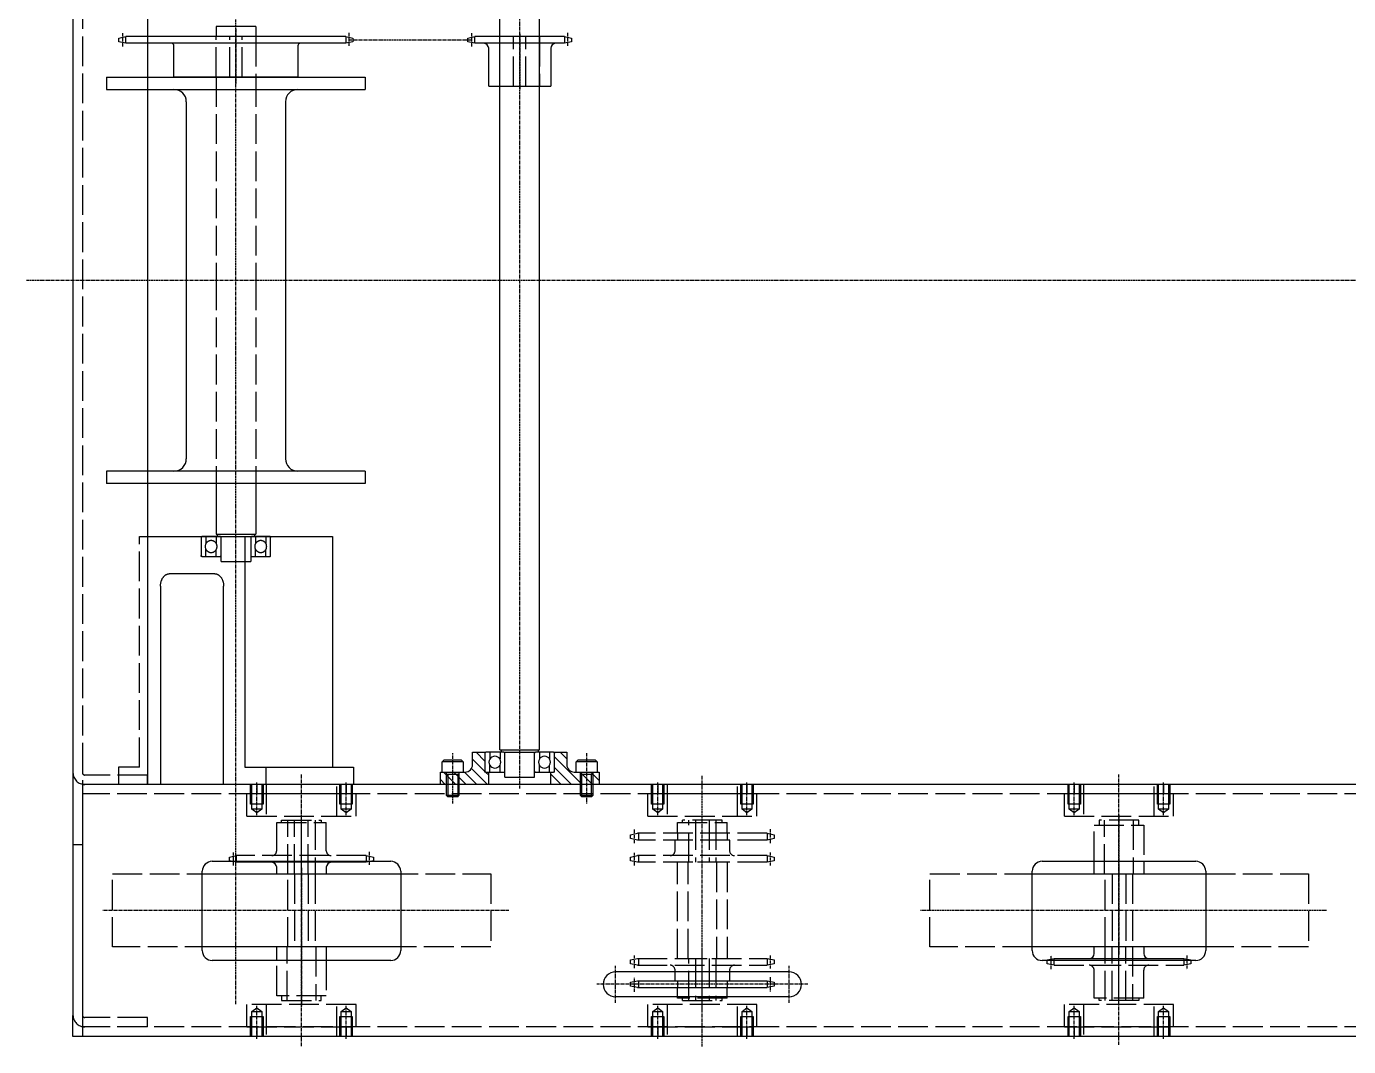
# Model space of a CAD drawing. Extents: x -2365 to 476, y -281 to 1709.
# Drawn here: x -2365 to -1832, y -281 to 130 of the extents above; entities that cross this region are included whole.
import ezdxf

# ---------------------------------------------------------------- set-up
doc = ezdxf.new("R2010")
doc.units = 0
doc.linetypes.add('DASHED', pattern=[15, 12, -3])
doc.linetypes.add('DOT_CENTER', pattern=[2, 1.25, -0.25, 0.25, -0.25])
doc.layers.get('0').update_dxf_attribs({"linetype": 'CONTINUOUS'})
doc.layers.add('1', color=7, linetype='CONTINUOUS')
pattern_1 = [(135, (0, 0), (-2.1213203, -2.1213203), [])]

# ---------------------------------------------------------------- blocks, each defined once
blk = doc.blocks.new('J__2', base_point=(-2379.39, 67.65))
at = {"layer": '1', "color": 4, "linetype": 'DOT_CENTER'}
for p, q in [((-2280.72, 129.47), (-2280.72, 107.25)), ((-2326.26, 122.43), (-2326.26, 127.93)), ((-2235.18, 127.93), (-2235.18, 122.43))]:
    blk.add_line(p, q, dxfattribs=at)
at = {"layer": '1', "color": 7, "linetype": 'Continuous'}
for p, q in [((-2327.91, 125.78), (-2325.05, 126.35)), ((-2327.91, 124.23), (-2327.91, 125.78)), ((-2325.05, 123.65), (-2327.91, 124.23)), ((-2236.4, 126.35), (-2325.05, 126.35)), ((-2236.4, 123.65), (-2325.05, 123.65)), ((-2305.72, 110.05), (-2305.72, 122.65)), ((-2255.72, 122.65), (-2255.72, 110.05)), ((-2236.4, 126.35), (-2233.53, 125.78)), ((-2233.53, 124.23), (-2236.4, 123.65)), ((-2233.53, 125.78), (-2233.53, 124.23)), ((-2255.72, 110.05), (-2305.72, 110.05))]:
    blk.add_line(p, q, dxfattribs=at)
at = {"layer": '1', "color": 4, "linetype": 'DASHED'}
for p, q in [((-2325.05, 123.65), (-2325.05, 126.35)), ((-2288.72, 110.05), (-2288.72, 126.35)), ((-2283.22, 110.05), (-2283.22, 126.35)), ((-2278.22, 110.05), (-2278.22, 126.35)), ((-2272.72, 126.35), (-2272.72, 110.05)), ((-2236.4, 126.35), (-2236.4, 123.65))]:
    blk.add_line(p, q, dxfattribs=at)
at = {"layer": '1', "color": 7, "linetype": 'Continuous'}
for centre, start, end in [((-2306.72, 122.65), 0, 90), ((-2254.72, 122.65), 90, 180)]:
    blk.add_arc(centre, 1, start, end, dxfattribs=at)
blk = doc.blocks.new('TOP__3', base_point=(-3103.27, -463.8))
at = {"layer": '1'}
blk.add_blockref('J__2', (-2379.39, 67.65), dxfattribs=at)
blk = doc.blocks.new('TOP__4', base_point=(-2416.22, 144.97))
blk.add_blockref('TOP__3', (-3103.27, -463.8))
blk = doc.blocks.new('TOP__5', base_point=(-2382.27, 135.21))
blk.add_blockref('TOP__4', (-2416.22, 144.97))
blk = doc.blocks.new('TOP__6', base_point=(-2077.65, 98.88))
at = {"layer": '1', "color": 7, "linetype": 'Continuous'}
for p, q in [((-2187.22, 125.78), (-2184.36, 126.35)), ((-2187.22, 124.23), (-2187.22, 125.78)), ((-2184.36, 123.65), (-2187.22, 124.23)), ((-2148.2, 126.35), (-2184.36, 126.35)), ((-2148.2, 123.65), (-2184.36, 123.65)), ((-2148.2, 126.35), (-2145.34, 125.78)), ((-2145.34, 124.23), (-2148.2, 123.65)), ((-2145.34, 125.78), (-2145.34, 124.23)), ((-2178.78, 106.35), (-2178.78, 121.65)), ((-2153.78, 121.65), (-2153.78, 106.35)), ((-2178.78, 106.35), (-2153.78, 106.35))]:
    blk.add_line(p, q, dxfattribs=at)
at = {"layer": '1', "color": 4, "linetype": 'DOT_CENTER'}
for p, q in [((-2185.57, 122.43), (-2185.57, 127.93)), ((-2166.28, 127.5), (-2166.28, 105.02)), ((-2146.99, 127.93), (-2146.99, 122.43))]:
    blk.add_line(p, q, dxfattribs=at)
at = {"layer": '1', "color": 4, "linetype": 'DASHED'}
for p, q in [((-2184.36, 123.65), (-2184.36, 126.35)), ((-2174.28, 106.35), (-2174.28, 126.35)), ((-2168.78, 106.35), (-2168.78, 126.35)), ((-2163.78, 106.35), (-2163.78, 126.35)), ((-2158.28, 126.35), (-2158.28, 106.35)), ((-2148.2, 126.35), (-2148.2, 123.65))]:
    blk.add_line(p, q, dxfattribs=at)
at = {"layer": '1', "color": 7, "linetype": 'Continuous'}
for centre, start, end in [((-2180.78, 121.65), 0, 90), ((-2151.78, 121.65), 90, 180)]:
    blk.add_arc(centre, 2, start, end, dxfattribs=at)
blk = doc.blocks.new('T__7', base_point=(-2136.08, -222.54))
at = {"layer": '1', "color": 4, "linetype": 'DOT_CENTER'}
blk.add_line((-2193.28, -183), (-2193.28, -162.76), dxfattribs=at)
at = {"layer": '1', "color": 7, "linetype": 'Continuous'}
for p, q in [((-2197.53, -166.14), (-2196.73, -165.34)), ((-2197.53, -170.34), (-2197.53, -166.14)), ((-2197.53, -170.34), (-2189.03, -170.34)), ((-2196.73, -165.34), (-2189.83, -165.34)), ((-2189.03, -166.14), (-2189.83, -165.34)), ((-2189.03, -166.14), (-2189.03, -170.34))]:
    blk.add_line(p, q, dxfattribs=at)
at = {"layer": '1', "color": 4, "linetype": 'Continuous'}
blk.add_line((-2189.03, -166.14), (-2197.53, -166.14), dxfattribs=at)
at = {"layer": '1', "color": 4, "linetype": 'DASHED'}
for p, q in [((-2195.78, -179.84), (-2195.78, -170.34)), ((-2190.78, -170.34), (-2190.78, -179.84)), ((-2190.78, -171.34), (-2195.78, -171.34)), ((-2195.28, -171.34), (-2195.28, -180.34)), ((-2191.28, -171.34), (-2191.28, -180.34)), ((-2195.78, -179.84), (-2195.28, -180.34)), ((-2190.78, -179.84), (-2195.78, -179.84)), ((-2191.28, -180.34), (-2195.28, -180.34)), ((-2191.28, -180.34), (-2190.78, -179.84))]:
    blk.add_line(p, q, dxfattribs=at)
blk = doc.blocks.new('T__8', base_point=(-2196.48, -222.54))
at = {"layer": '1', "color": 4, "linetype": 'DOT_CENTER'}
blk.add_line((-2139.28, -162.76), (-2139.28, -183), dxfattribs=at)
at = {"layer": '1', "color": 7, "linetype": 'Continuous'}
for p, q in [((-2142.73, -165.34), (-2143.53, -166.14)), ((-2143.53, -170.34), (-2143.53, -166.14)), ((-2143.53, -170.34), (-2135.03, -170.34)), ((-2142.73, -165.34), (-2135.83, -165.34)), ((-2135.83, -165.34), (-2135.03, -166.14)), ((-2135.03, -166.14), (-2135.03, -170.34))]:
    blk.add_line(p, q, dxfattribs=at)
at = {"layer": '1', "color": 4, "linetype": 'Continuous'}
blk.add_line((-2135.03, -166.14), (-2143.53, -166.14), dxfattribs=at)
at = {"layer": '1', "color": 4, "linetype": 'DASHED'}
for p, q in [((-2141.78, -179.84), (-2141.78, -170.34)), ((-2136.78, -170.34), (-2136.78, -179.84)), ((-2136.78, -171.34), (-2141.78, -171.34)), ((-2141.28, -180.34), (-2141.28, -171.34)), ((-2137.28, -180.34), (-2137.28, -171.34)), ((-2136.78, -179.84), (-2141.78, -179.84)), ((-2141.78, -179.84), (-2141.28, -180.34)), ((-2137.28, -180.34), (-2141.28, -180.34)), ((-2137.28, -180.34), (-2136.78, -179.84))]:
    blk.add_line(p, q, dxfattribs=at)
blk = doc.blocks.new('TOP__43', base_point=(-1851.53, -215.57))
at = {"layer": '1', "color": 4, "linetype": 'DASHED'}
for p, q in [((-1942.63, -175.34), (-1942.63, -179.14)), ((-1938.85, -175.34), (-1938.85, -188.14)), ((-1910.41, -188.14), (-1910.41, -175.34)), ((-1906.63, -179.14), (-1906.63, -175.34)), ((-1902.63, -179.14), (-1946.63, -179.14)), ((-1946.63, -188.14), (-1946.63, -179.14)), ((-1902.63, -188.14), (-1902.63, -179.14)), ((-1946.63, -188.14), (-1902.63, -188.14))]:
    blk.add_line(p, q, dxfattribs=at)
blk = doc.blocks.new('TOP__44', base_point=(-1851.53, -236.71))
at = {"layer": '1', "color": 4, "linetype": 'DASHED'}
for p, q in [((-1946.63, -273.14), (-1946.63, -264.14)), ((-1902.63, -264.14), (-1946.63, -264.14)), ((-1938.85, -264.14), (-1938.85, -276.94)), ((-1910.41, -276.94), (-1910.41, -264.14)), ((-1902.63, -273.14), (-1902.63, -264.14)), ((-1946.63, -273.14), (-1902.63, -273.14)), ((-1942.63, -273.14), (-1942.63, -276.94)), ((-1906.63, -276.94), (-1906.63, -273.14))]:
    blk.add_line(p, q, dxfattribs=at)
blk = doc.blocks.new('J__45', base_point=(-1833.13, -162.22))
at = {"layer": '1', "color": 4, "linetype": 'DASHED'}
for p, q in [((-2000.83, -240.84), (-2000.83, -211.44)), ((-2000.83, -211.44), (-1959.63, -211.44)), ((-1930.13, -240.84), (-1930.13, -211.44)), ((-1927.38, -211.44), (-1927.38, -240.84)), ((-1921.88, -211.44), (-1921.88, -240.84)), ((-1919.13, -211.44), (-1919.13, -240.84)), ((-1889.63, -211.44), (-1848.23, -211.44)), ((-1848.23, -211.44), (-1848.23, -240.84)), ((-1959.63, -240.84), (-2000.83, -240.84)), ((-1848.23, -240.84), (-1889.63, -240.84))]:
    blk.add_line(p, q, dxfattribs=at)
at = {"layer": '1', "color": 7, "linetype": 'Continuous'}
for p, q in [((-1959.63, -211.44), (-1889.63, -211.44)), ((-1889.63, -240.84), (-1959.63, -240.84))]:
    blk.add_line(p, q, dxfattribs=at)
at = {"layer": '1', "color": 4, "linetype": 'DOT_CENTER'}
for p, q in [((-1924.63, -208.91), (-1924.63, -243.9)), ((-1840.95, -226.14), (-2004.77, -226.14))]:
    blk.add_line(p, q, dxfattribs=at)
blk = doc.blocks.new('TOP__46', base_point=(-2557, 369.23))
at = {"layer": '1'}
blk.add_blockref('J__45', (-1833.13, -162.22), dxfattribs=at)
blk = doc.blocks.new('TOP__47', base_point=(-1869.95, -239.54))
blk.add_blockref('TOP__46', (-2557, 369.23))
blk = doc.blocks.new('TOP__48', base_point=(-1869.95, -212.74))
at = {"layer": '1', "color": 4, "linetype": 'DASHED'}
for p, q in [((-1934.63, -206.34), (-1934.63, -191.74)), ((-1934.63, -191.74), (-1914.63, -191.74)), ((-1916.63, -189.74), (-1932.63, -189.74)), ((-1932.63, -189.74), (-1932.63, -191.74)), ((-1930.38, -211.44), (-1930.38, -189.74)), ((-1918.88, -189.74), (-1918.88, -211.44)), ((-1916.63, -191.74), (-1916.63, -189.74)), ((-1914.63, -191.74), (-1914.63, -206.34))]:
    blk.add_line(p, q, dxfattribs=at)
at = {"layer": '1', "color": 4, "linetype": 'DOT_CENTER'}
blk.add_line((-1924.63, -187.53), (-1924.63, -213.8), dxfattribs=at)
at = {"layer": '1', "color": 7, "linetype": 'Continuous'}
for p, q in [((-1934.63, -211.44), (-1934.63, -206.34)), ((-1914.63, -206.34), (-1914.63, -211.44)), ((-1934.63, -211.44), (-1914.63, -211.44))]:
    blk.add_line(p, q, dxfattribs=at)
blk = doc.blocks.new('TOP__49', base_point=(-1857, -217.79))
at = {"layer": '1', "color": 4, "linetype": 'DOT_CENTER'}
for p, q in [((-1924.63, -264.19), (-1924.63, -239.12)), ((-1951.98, -249.82), (-1951.98, -244.31)), ((-1897.28, -244.31), (-1897.28, -249.82))]:
    blk.add_line(p, q, dxfattribs=at)
at = {"layer": '1', "color": 7, "linetype": 'Continuous'}
for p, q in [((-1914.63, -240.84), (-1934.63, -240.84)), ((-1934.63, -243.54), (-1934.63, -240.84)), ((-1914.63, -240.84), (-1914.63, -243.54)), ((-1953.63, -246.11), (-1950.77, -245.54)), ((-1950.77, -245.54), (-1898.49, -245.54)), ((-1898.49, -245.54), (-1895.63, -246.11))]:
    blk.add_line(p, q, dxfattribs=at)
at = {"layer": '1', "color": 4, "linetype": 'DASHED'}
for p, q in [((-1930.13, -262.54), (-1930.13, -240.84)), ((-1927.38, -262.54), (-1927.38, -240.84)), ((-1921.88, -262.54), (-1921.88, -240.84)), ((-1919.13, -240.84), (-1919.13, -262.54)), ((-1953.63, -247.66), (-1953.63, -246.11)), ((-1950.77, -248.24), (-1953.63, -247.66)), ((-1950.77, -248.24), (-1950.77, -245.54)), ((-1950.77, -248.24), (-1898.49, -248.24)), ((-1934.63, -261.54), (-1934.63, -250.24)), ((-1914.63, -261.54), (-1914.63, -250.24)), ((-1898.49, -245.54), (-1898.49, -248.24)), ((-1895.63, -247.66), (-1898.49, -248.24)), ((-1895.63, -246.11), (-1895.63, -247.66)), ((-1914.63, -261.54), (-1934.63, -261.54)), ((-1932.63, -262.54), (-1932.63, -261.54)), ((-1916.63, -262.54), (-1932.63, -262.54)), ((-1916.63, -261.54), (-1916.63, -262.54))]:
    blk.add_line(p, q, dxfattribs=at)
at = {"layer": '1', "color": 7, "linetype": 'Continuous'}
for centre, start, end in [((-1936.63, -243.54), -90, 0), ((-1912.63, -243.54), 180, -90)]:
    blk.add_arc(centre, 2, start, end, dxfattribs=at)
at = {"layer": '1', "color": 4, "linetype": 'DASHED'}
for centre, start, end in [((-1936.63, -250.24), 0, 90), ((-1912.63, -250.24), 90, 180)]:
    blk.add_arc(centre, 2, start, end, dxfattribs=at)
for name, p in [('TOP__43', (-1851.53, -215.57)), ('TOP__48', (-1869.95, -212.74)), ('TOP__47', (-1869.95, -239.54)), ('TOP__44', (-1851.53, -236.71))]:
    blk.add_blockref(name, p)
blk = doc.blocks.new('TOP__50', base_point=(-2019.53, -215.57))
at = {"layer": '1', "color": 4, "linetype": 'DASHED'}
for p, q in [((-2110.63, -175.34), (-2110.63, -179.14)), ((-2106.85, -175.34), (-2106.85, -188.14)), ((-2078.41, -188.14), (-2078.41, -175.34)), ((-2074.63, -179.14), (-2074.63, -175.34)), ((-2070.63, -179.14), (-2114.63, -179.14)), ((-2114.63, -188.14), (-2114.63, -179.14)), ((-2070.63, -188.14), (-2070.63, -179.14)), ((-2114.63, -188.14), (-2070.63, -188.14))]:
    blk.add_line(p, q, dxfattribs=at)
blk = doc.blocks.new('TOP__51', base_point=(-2019.53, -236.71))
at = {"layer": '1', "color": 4, "linetype": 'DASHED'}
for p, q in [((-2114.63, -273.14), (-2114.63, -264.14)), ((-2070.63, -264.14), (-2114.63, -264.14)), ((-2106.85, -264.14), (-2106.85, -276.94)), ((-2078.41, -276.94), (-2078.41, -264.14)), ((-2070.63, -273.14), (-2070.63, -264.14)), ((-2114.63, -273.14), (-2070.63, -273.14)), ((-2110.63, -273.14), (-2110.63, -276.94)), ((-2074.63, -276.94), (-2074.63, -273.14))]:
    blk.add_line(p, q, dxfattribs=at)
blk = doc.blocks.new('TOP__52', base_point=(-2025.31, -222.18))
at = {"layer": '1', "color": 4, "linetype": 'DOT_CENTER'}
for p, q in [((-2119.98, -249.42), (-2119.98, -244.31)), ((-2092.63, -265.88), (-2092.63, -241.69)), ((-2065.28, -244.31), (-2065.28, -249.51)), ((-2119.98, -258.98), (-2119.98, -253.29)), ((-2065.28, -253.11), (-2065.28, -258.98))]:
    blk.add_line(p, q, dxfattribs=at)
at = {"layer": '1', "color": 4, "linetype": 'DASHED'}
for p, q in [((-2121.63, -246.11), (-2118.77, -245.54)), ((-2121.63, -247.66), (-2121.63, -246.11)), ((-2118.77, -248.24), (-2121.63, -247.66)), ((-2118.77, -245.54), (-2066.49, -245.54)), ((-2118.77, -248.24), (-2066.49, -248.24)), ((-2118.18, -248.24), (-2118.18, -245.54)), ((-2103.63, -250.94), (-2103.63, -250.24)), ((-2098.13, -262.54), (-2098.13, -245.54)), ((-2095.38, -245.54), (-2095.38, -262.54)), ((-2089.88, -245.54), (-2089.88, -262.54)), ((-2087.13, -245.54), (-2087.13, -262.54)), ((-2081.63, -250.24), (-2081.63, -250.94)), ((-2066.49, -245.54), (-2063.63, -246.11)), ((-2066.49, -245.54), (-2066.49, -248.24)), ((-2063.63, -247.66), (-2066.49, -248.24)), ((-2063.63, -246.11), (-2063.63, -247.66)), ((-2118.18, -257.24), (-2118.18, -254.54)), ((-2102.63, -254.54), (-2102.63, -257.24)), ((-2082.63, -254.54), (-2082.63, -257.24)), ((-2066.49, -254.54), (-2066.49, -257.24)), ((-2102.63, -261.54), (-2102.63, -260.94)), ((-2082.63, -261.54), (-2082.63, -260.94)), ((-2082.63, -261.54), (-2102.63, -261.54)), ((-2100.63, -262.54), (-2100.63, -261.54)), ((-2100.63, -262.54), (-2084.63, -262.54)), ((-2084.63, -262.54), (-2084.63, -261.54))]:
    blk.add_line(p, q, dxfattribs=at)
at = {"layer": '1', "color": 7, "linetype": 'Continuous'}
for p, q in [((-2121.63, -255.11), (-2118.77, -254.54)), ((-2121.63, -256.66), (-2121.63, -255.11)), ((-2118.77, -254.54), (-2066.49, -254.54)), ((-2103.63, -254.54), (-2103.63, -250.94)), ((-2081.63, -250.94), (-2081.63, -254.54)), ((-2066.49, -254.54), (-2063.63, -255.11)), ((-2063.63, -255.11), (-2063.63, -256.66)), ((-2118.77, -257.24), (-2121.63, -256.66)), ((-2118.77, -257.24), (-2066.49, -257.24)), ((-2102.63, -260.94), (-2102.63, -257.24)), ((-2082.63, -260.94), (-2082.63, -257.24)), ((-2063.63, -256.66), (-2066.49, -257.24))]:
    blk.add_line(p, q, dxfattribs=at)
at = {"layer": '1', "color": 4, "linetype": 'DASHED'}
for centre, start, end in [((-2105.63, -250.24), 0, 90), ((-2079.63, -250.24), 90, 180)]:
    blk.add_arc(centre, 2, start, end, dxfattribs=at)
blk = doc.blocks.new('TOP__53', base_point=(-2025.31, -230.09))
at = {"layer": '1', "color": 4, "linetype": 'DASHED'}
for p, q in [((-2102.63, -190.74), (-2082.63, -190.74)), ((-2102.63, -195.04), (-2102.63, -190.74)), ((-2084.63, -189.74), (-2100.63, -189.74)), ((-2100.63, -190.74), (-2100.63, -189.74)), ((-2098.13, -206.74), (-2098.13, -189.74)), ((-2095.38, -189.74), (-2095.38, -206.74)), ((-2089.88, -189.74), (-2089.88, -206.74)), ((-2087.13, -189.74), (-2087.13, -206.74)), ((-2084.63, -190.74), (-2084.63, -189.74)), ((-2082.63, -195.04), (-2082.63, -190.74)), ((-2121.63, -195.61), (-2118.77, -195.04)), ((-2121.63, -197.16), (-2121.63, -195.61)), ((-2118.77, -197.74), (-2121.63, -197.16)), ((-2066.49, -195.04), (-2118.77, -195.04)), ((-2118.18, -197.74), (-2118.18, -195.04)), ((-2102.63, -195.04), (-2102.63, -197.74)), ((-2082.63, -195.04), (-2082.63, -197.74)), ((-2066.49, -195.04), (-2063.63, -195.61)), ((-2066.49, -195.04), (-2066.49, -197.74)), ((-2063.63, -197.16), (-2066.49, -197.74)), ((-2063.63, -195.61), (-2063.63, -197.16)), ((-2066.49, -197.74), (-2118.77, -197.74)), ((-2103.63, -202.04), (-2103.63, -197.74)), ((-2081.63, -197.74), (-2081.63, -202.04)), ((-2121.63, -204.61), (-2118.77, -204.04)), ((-2121.63, -206.16), (-2121.63, -204.61)), ((-2118.77, -206.74), (-2121.63, -206.16)), ((-2066.49, -204.04), (-2118.77, -204.04)), ((-2066.49, -206.74), (-2118.77, -206.74)), ((-2118.18, -206.74), (-2118.18, -204.04)), ((-2066.49, -204.04), (-2066.49, -206.74)), ((-2066.49, -204.04), (-2063.63, -204.61)), ((-2063.63, -206.16), (-2066.49, -206.74)), ((-2063.63, -204.61), (-2063.63, -206.16))]:
    blk.add_line(p, q, dxfattribs=at)
at = {"layer": '1', "color": 4, "linetype": 'DOT_CENTER'}
for p, q in [((-2119.98, -198.99), (-2119.98, -193.3)), ((-2065.28, -193.3), (-2065.28, -199.17)), ((-2119.98, -207.96), (-2119.98, -202.86)), ((-2065.28, -202.77), (-2065.28, -207.96))]:
    blk.add_line(p, q, dxfattribs=at)
at = {"layer": '1', "color": 4, "linetype": 'DASHED'}
for centre, start, end in [((-2105.63, -202.04), -90, 0), ((-2079.63, -202.04), 180, -90)]:
    blk.add_arc(centre, 2, start, end, dxfattribs=at)
blk = doc.blocks.new('TOP__54', base_point=(-2037.95, -205.44))
at = {"layer": '1', "color": 4, "linetype": 'DASHED'}
for p, q in [((-2102.63, -245.54), (-2102.63, -206.74)), ((-2082.63, -206.74), (-2102.63, -206.74)), ((-2098.38, -245.54), (-2098.38, -206.74)), ((-2086.88, -206.74), (-2086.88, -245.54)), ((-2082.63, -206.74), (-2082.63, -245.54)), ((-2102.63, -245.54), (-2082.63, -245.54))]:
    blk.add_line(p, q, dxfattribs=at)
for name, p in [('TOP__50', (-2019.53, -215.57)), ('TOP__53', (-2025.31, -230.09)), ('TOP__52', (-2025.31, -222.18)), ('TOP__51', (-2019.53, -236.71))]:
    blk.add_blockref(name, p)
blk = doc.blocks.new('TOP__55', base_point=(-2181.18, -215.57))
at = {"layer": '1', "color": 4, "linetype": 'DASHED'}
for p, q in [((-2272.28, -175.34), (-2272.28, -179.14)), ((-2268.5, -175.34), (-2268.5, -188.14)), ((-2240.06, -188.14), (-2240.06, -175.34)), ((-2236.28, -179.14), (-2236.28, -175.34)), ((-2232.28, -179.14), (-2276.28, -179.14)), ((-2276.28, -188.14), (-2276.28, -179.14)), ((-2232.28, -188.14), (-2232.28, -179.14)), ((-2276.28, -188.14), (-2232.28, -188.14))]:
    blk.add_line(p, q, dxfattribs=at)
blk = doc.blocks.new('TOP__56', base_point=(-2181.18, -236.71))
at = {"layer": '1', "color": 4, "linetype": 'DASHED'}
for p, q in [((-2276.28, -273.14), (-2276.28, -264.14)), ((-2232.28, -264.14), (-2276.28, -264.14)), ((-2268.5, -264.14), (-2268.5, -276.94)), ((-2240.06, -276.94), (-2240.06, -264.14)), ((-2232.28, -273.14), (-2232.28, -264.14)), ((-2276.28, -273.14), (-2232.28, -273.14)), ((-2272.28, -273.14), (-2272.28, -276.94)), ((-2236.28, -276.94), (-2236.28, -273.14))]:
    blk.add_line(p, q, dxfattribs=at)
blk = doc.blocks.new('TOP__57', base_point=(-2186.65, -234.48))
at = {"layer": '1', "color": 4, "linetype": 'DASHED'}
for p, q in [((-2264.28, -190.74), (-2244.28, -190.74)), ((-2264.28, -202.04), (-2264.28, -190.74)), ((-2262.28, -190.74), (-2262.28, -189.74)), ((-2262.28, -189.74), (-2246.28, -189.74)), ((-2259.78, -211.44), (-2259.78, -189.74)), ((-2257.03, -211.44), (-2257.03, -189.74)), ((-2251.53, -211.44), (-2251.53, -189.74)), ((-2248.78, -189.74), (-2248.78, -211.44)), ((-2246.28, -189.74), (-2246.28, -190.74)), ((-2244.28, -202.04), (-2244.28, -190.74)), ((-2283.28, -204.61), (-2280.42, -204.04)), ((-2283.28, -206.16), (-2283.28, -204.61)), ((-2228.14, -204.04), (-2280.42, -204.04)), ((-2280.42, -206.74), (-2280.42, -204.04)), ((-2228.14, -204.04), (-2228.14, -206.74)), ((-2228.14, -204.04), (-2225.28, -204.61)), ((-2225.28, -204.61), (-2225.28, -206.16))]:
    blk.add_line(p, q, dxfattribs=at)
at = {"layer": '1', "color": 4, "linetype": 'DOT_CENTER'}
for p, q in [((-2254.28, -213.16), (-2254.28, -188.08)), ((-2281.63, -207.96), (-2281.63, -202.46)), ((-2226.93, -202.46), (-2226.93, -207.96))]:
    blk.add_line(p, q, dxfattribs=at)
at = {"layer": '1', "color": 7, "linetype": 'Continuous'}
for p, q in [((-2280.42, -206.74), (-2283.28, -206.16)), ((-2228.14, -206.74), (-2280.42, -206.74)), ((-2225.28, -206.16), (-2228.14, -206.74)), ((-2264.28, -211.44), (-2264.28, -208.74)), ((-2264.28, -211.44), (-2244.28, -211.44)), ((-2244.28, -208.74), (-2244.28, -211.44))]:
    blk.add_line(p, q, dxfattribs=at)
at = {"layer": '1', "color": 4, "linetype": 'DASHED'}
for centre, start, end in [((-2266.28, -202.04), -90, 0), ((-2242.28, -202.04), 180, -90)]:
    blk.add_arc(centre, 2, start, end, dxfattribs=at)
at = {"layer": '1', "color": 7, "linetype": 'Continuous'}
for centre, start, end in [((-2266.28, -208.74), 0, 90), ((-2242.28, -208.74), 90, 180)]:
    blk.add_arc(centre, 2, start, end, dxfattribs=at)
blk = doc.blocks.new('J__58', base_point=(-2162.78, -162.22))
at = {"layer": '1', "color": 4, "linetype": 'DASHED'}
for p, q in [((-2330.48, -240.84), (-2330.48, -211.44)), ((-2330.48, -211.44), (-2289.28, -211.44)), ((-2259.78, -240.84), (-2259.78, -211.44)), ((-2257.03, -211.44), (-2257.03, -240.84)), ((-2251.53, -211.44), (-2251.53, -240.84)), ((-2248.78, -211.44), (-2248.78, -240.84)), ((-2219.28, -211.44), (-2177.88, -211.44)), ((-2177.88, -211.44), (-2177.88, -240.84)), ((-2289.28, -240.84), (-2330.48, -240.84)), ((-2177.88, -240.84), (-2219.28, -240.84))]:
    blk.add_line(p, q, dxfattribs=at)
at = {"layer": '1', "color": 7, "linetype": 'Continuous'}
for p, q in [((-2289.28, -211.44), (-2219.28, -211.44)), ((-2219.28, -240.84), (-2289.28, -240.84))]:
    blk.add_line(p, q, dxfattribs=at)
at = {"layer": '1', "color": 4, "linetype": 'DOT_CENTER'}
for p, q in [((-2254.28, -208.91), (-2254.28, -243.9)), ((-2170.6, -226.14), (-2334.42, -226.14))]:
    blk.add_line(p, q, dxfattribs=at)
blk = doc.blocks.new('TOP__59', base_point=(-2886.65, 369.23))
at = {"layer": '1'}
blk.add_blockref('J__58', (-2162.78, -162.22), dxfattribs=at)
blk = doc.blocks.new('TOP__60', base_point=(-2199.6, -239.54))
at = {"layer": '1', "color": 4, "linetype": 'DOT_CENTER'}
blk.add_line((-2254.28, -238.48), (-2254.28, -264.75), dxfattribs=at)
at = {"layer": '1', "color": 7, "linetype": 'Continuous'}
for p, q in [((-2264.28, -246.34), (-2264.28, -240.84)), ((-2244.28, -240.84), (-2264.28, -240.84)), ((-2244.28, -240.84), (-2244.28, -246.34))]:
    blk.add_line(p, q, dxfattribs=at)
at = {"layer": '1', "color": 4, "linetype": 'DASHED'}
for p, q in [((-2260.03, -262.54), (-2260.03, -240.84)), ((-2248.53, -240.84), (-2248.53, -262.54)), ((-2264.28, -260.54), (-2264.28, -246.34)), ((-2244.28, -246.34), (-2244.28, -260.54)), ((-2244.28, -260.54), (-2264.28, -260.54)), ((-2262.28, -260.54), (-2262.28, -262.54)), ((-2246.28, -262.54), (-2246.28, -260.54)), ((-2262.28, -262.54), (-2246.28, -262.54))]:
    blk.add_line(p, q, dxfattribs=at)
for name, p in [('TOP__55', (-2181.18, -215.57)), ('TOP__57', (-2186.65, -234.48)), ('TOP__59', (-2886.65, 369.23)), ('TOP__56', (-2181.18, -236.71))]:
    blk.add_blockref(name, p)
blk = doc.blocks.new('M__61', base_point=(-2346.43, -273.14))
at = {"layer": '1', "color": 7, "linetype": 'Continuous'}
for p, q in [((-2346.42, 324.75), (-2346.42, 333.06)), ((-2346.42, 333.06), (-2342.63, 333.06)), ((-2346.43, 324.46), (-2346.43, -268.34)), ((-2316.43, 231.46), (-2316.43, -175.34)), ((-2346.43, -276.94), (-2346.43, -268.53)), ((-2342.63, -276.94), (-2346.43, -276.94))]:
    blk.add_line(p, q, dxfattribs=at)
at = {"layer": '1', "color": 4, "linetype": 'DASHED'}
for p, q in [((-2316.43, 329.26), (-2341.63, 329.26)), ((-2316.43, 325.46), (-2341.63, 325.46)), ((-2316.43, 329.26), (-2316.43, 325.46)), ((-2342.63, 255.66), (-2346.43, 255.66)), ((-2342.63, 231.46), (-2342.63, -175.34)), ((-2316.43, 231.46), (-2341.63, 231.46)), ((-2316.43, 231.46), (-2316.43, 227.66)), ((-2316.43, 227.66), (-2341.63, 227.66)), ((-2316.43, -171.54), (-2341.63, -171.54)), ((-2316.43, -175.34), (-2341.63, -175.34)), ((-2316.43, -175.34), (-2316.43, -171.54)), ((-2346.43, -199.54), (-2342.63, -199.54)), ((-2316.43, -269.34), (-2341.63, -269.34)), ((-2316.43, -273.14), (-2316.43, -269.34)), ((-2316.43, -273.14), (-2341.63, -273.14))]:
    blk.add_line(p, q, dxfattribs=at)
for centre, radius, start, end in [((-2341.63, 324.46), 4.8, 90, 180), ((-2341.63, 324.46), 1, 90, 180), ((-2341.63, 226.66), 4.8, 90, 180), ((-2341.63, 226.66), 1, 90, 180), ((-2341.63, -170.54), 4.8, 180, -90), ((-2341.63, -170.54), 1, 180, -90), ((-2341.63, -268.34), 4.8, 180, -90), ((-2341.63, -268.34), 1, 180, -90)]:
    blk.add_arc(centre, radius, start, end, dxfattribs=at)

msp = doc.modelspace()

# ---------------------------------------------------------------- hatches: boundary and pattern name
at = {"layer": '1', "linetype": 'Continuous'}
h = msp.add_hatch(dxfattribs=at)
h.set_pattern_fill('USER', color=4, scale=3, angle=135, pattern_type=0)
h.set_pattern_definition(pattern_1)
edge = h.paths.add_edge_path()
edge.add_line((-2178.78, -175.34), (-2178.78, -170.34))
edge.add_line((-2178.78, -170.34), (-2179.92, -170.34))
edge.add_line((-2179.92, -170.34), (-2180.28, -170.34))
edge.add_line((-2180.28, -170.34), (-2180.28, -169.98))
edge.add_line((-2180.28, -169.98), (-2180.28, -162.7))
edge.add_line((-2180.28, -162.7), (-2180.28, -162.34))
edge.add_line((-2180.28, -162.34), (-2185.28, -162.34))
edge.add_line((-2185.28, -162.34), (-2185.28, -167.34))
edge.add_arc((-2188.28, -167.34), 3, 270, 360, ccw=False)
edge.add_line((-2188.28, -170.34), (-2198.28, -170.34))
edge.add_line((-2198.28, -170.34), (-2198.28, -175.34))
edge.add_line((-2198.28, -175.34), (-2178.78, -175.34))
h = msp.add_hatch(dxfattribs=at)
h.set_pattern_fill('USER', color=4, scale=3, angle=135, pattern_type=0)
h.set_pattern_definition(pattern_1)
edge = h.paths.add_edge_path()
edge.add_line((-2134.28, -175.34), (-2134.28, -170.34))
edge.add_line((-2134.28, -170.34), (-2144.28, -170.34))
edge.add_arc((-2144.28, -167.34), 3, 180, 270, ccw=False)
edge.add_line((-2147.28, -167.34), (-2147.28, -162.34))
edge.add_line((-2147.28, -162.34), (-2152.28, -162.34))
edge.add_line((-2152.28, -162.34), (-2152.28, -162.7))
edge.add_line((-2152.28, -162.7), (-2152.28, -169.98))
edge.add_line((-2152.28, -169.98), (-2152.28, -170.34))
edge.add_line((-2152.28, -170.34), (-2152.64, -170.34))
edge.add_line((-2152.64, -170.34), (-2153.78, -170.34))
edge.add_line((-2153.78, -170.34), (-2153.78, -175.34))
edge.add_line((-2153.78, -175.34), (-2134.28, -175.34))

# ---------------------------------------------------------------- linework, layer by layer
at = {"layer": '1', "color": 4, "linetype": 'DOT_CENTER'}
for p, q in [((-2166.28, -176.97), (-2166.28, 233.09)), ((-2280.72, -263.97), (-2280.72, 146.09)), ((-2235.18, 125.09), (-2185.57, 125.09)), ((-2365.2, 28.06), (-1486.85, 28.06)), ((-2272.28, -187.74), (-2272.28, -174.34)), ((-2254.28, -280.85), (-2254.28, -171.13)), ((-2236.28, -187.74), (-2236.28, -174.34)), ((-2110.63, -187.74), (-2110.63, -174.34)), ((-2092.63, -281.06), (-2092.63, -171.57)), ((-2074.63, -187.74), (-2074.63, -174.34)), ((-1942.63, -187.74), (-1942.63, -174.34)), ((-1924.63, -280.41), (-1924.63, -171.35)), ((-1906.63, -187.74), (-1906.63, -174.34)), ((-2127.63, -263.44), (-2127.63, -248.44)), ((-2057.63, -263.44), (-2057.63, -248.44)), ((-2050.13, -255.94), (-2135.13, -255.94)), ((-2272.28, -277.94), (-2272.28, -264.54)), ((-2236.28, -277.94), (-2236.28, -264.54)), ((-2110.63, -277.94), (-2110.63, -264.54)), ((-2074.63, -277.94), (-2074.63, -264.54)), ((-1942.63, -277.94), (-1942.63, -264.54)), ((-1906.63, -277.94), (-1906.63, -264.54))]:
    msp.add_line(p, q, dxfattribs=at)
at = {"layer": '1', "color": 7, "linetype": 'Continuous'}
for p, q in [((-2174.28, -161.34), (-2174.28, 217.46)), ((-2158.28, -161.34), (-2158.28, 217.46)), ((-2272.72, 130.46), (-2288.72, 130.46)), ((-2288.72, 130.46), (-2288.72, 126.35)), ((-2272.72, 130.46), (-2272.72, 126.35)), ((-2332.87, 110.05), (-2332.87, 105.05)), ((-2332.87, 110.05), (-2228.58, 110.05)), ((-2228.58, 110.05), (-2228.58, 105.05)), ((-2332.87, 105.05), (-2228.58, 105.05)), ((-2300.72, 100.05), (-2300.72, 28.06)), ((-2260.72, 100.05), (-2260.72, 28.06)), ((-2300.72, 28.06), (-2300.72, -43.93)), ((-2260.72, 28.06), (-2260.72, -43.93)), ((-2228.58, -48.93), (-2332.87, -48.93)), ((-2332.87, -48.93), (-2332.87, -53.93)), ((-2228.58, -48.93), (-2228.58, -53.93)), ((-2228.58, -53.93), (-2332.87, -53.93)), ((-2288.72, -53.93), (-2288.72, -74.34)), ((-2272.72, -53.93), (-2272.72, -74.34)), ((-2288.72, -74.34), (-2272.72, -74.34)), ((-2288.22, -74.34), (-2288.22, -75.34)), ((-2273.22, -74.34), (-2273.22, -75.34)), ((-2316.43, -75.34), (-2277.19, -75.34)), ((-2277.19, -75.34), (-2241.83, -75.34)), ((-2277.19, -75.34), (-2277.19, -168.34)), ((-2241.83, -75.34), (-2241.83, -168.34)), ((-2289.21, -90.34), (-2307.59, -90.34)), ((-2311.13, -95.34), (-2311.13, -175.34)), ((-2285.67, -175.34), (-2285.67, -95.34)), ((-2185.28, -167.34), (-2185.28, -162.34)), ((-2185.28, -162.34), (-2180.28, -162.34)), ((-2180.28, -162.34), (-2179.92, -162.34)), ((-2180.28, -162.34), (-2180.28, -162.7)), ((-2180.28, -162.7), (-2180.28, -169.98)), ((-2178.36, -162.34), (-2179.92, -162.34)), ((-2174.2, -162.34), (-2178.36, -162.34)), ((-2178.36, -162.34), (-2178.36, -165.14)), ((-2174.28, -161.34), (-2158.28, -161.34)), ((-2172.64, -162.34), (-2174.2, -162.34)), ((-2174.2, -162.34), (-2174.2, -165.14)), ((-2173.78, -161.34), (-2173.78, -162.34)), ((-2172.64, -162.34), (-2159.92, -162.34)), ((-2172.28, -172.34), (-2172.28, -162.34)), ((-2160.28, -172.34), (-2160.28, -162.34)), ((-2158.36, -162.34), (-2159.92, -162.34)), ((-2158.78, -161.34), (-2158.78, -162.34)), ((-2158.36, -162.34), (-2158.36, -165.14)), ((-2154.2, -162.34), (-2158.36, -162.34)), ((-2154.2, -162.34), (-2154.2, -165.14)), ((-2152.64, -162.34), (-2154.2, -162.34)), ((-2152.64, -162.34), (-2152.28, -162.34)), ((-2152.28, -162.34), (-2147.28, -162.34)), ((-2152.28, -162.34), (-2152.28, -162.7)), ((-2152.28, -169.98), (-2152.28, -162.7)), ((-2147.28, -162.34), (-2147.28, -167.34)), ((-2277.19, -168.34), (-2233.35, -168.34)), ((-2268.7, -168.34), (-2268.7, -175.34)), ((-2233.35, -168.34), (-2233.35, -175.34)), ((-2198.28, -170.34), (-2188.28, -170.34)), ((-2198.28, -175.34), (-2198.28, -170.34)), ((-2180.28, -170.34), (-2180.28, -169.98)), ((-2179.92, -170.34), (-2180.28, -170.34)), ((-2179.92, -170.34), (-2178.78, -170.34)), ((-2178.78, -175.34), (-2178.78, -170.34)), ((-2178.78, -170.34), (-2178.36, -170.34)), ((-2178.36, -170.34), (-2178.36, -167.54)), ((-2178.36, -170.34), (-2174.2, -170.34)), ((-2174.2, -170.34), (-2174.2, -167.54)), ((-2174.2, -170.34), (-2172.28, -170.34)), ((-2160.28, -170.34), (-2158.36, -170.34)), ((-2158.36, -170.34), (-2158.36, -167.54)), ((-2158.36, -170.34), (-2154.2, -170.34)), ((-2154.2, -170.34), (-2154.2, -167.54)), ((-2154.2, -170.34), (-2153.78, -170.34)), ((-2153.78, -175.34), (-2153.78, -170.34)), ((-2153.78, -170.34), (-2152.64, -170.34)), ((-2152.28, -170.34), (-2152.64, -170.34)), ((-2152.28, -170.34), (-2152.28, -169.98)), ((-2144.28, -170.34), (-2134.28, -170.34)), ((-2134.28, -170.34), (-2134.28, -175.34)), ((-2342.63, -175.34), (-2342.63, -276.94)), ((-1870.57, -175.34), (-2342.63, -175.34)), ((-2178.78, -175.34), (-2198.28, -175.34)), ((-2153.78, -175.34), (-2178.78, -175.34)), ((-2172.28, -172.34), (-2160.28, -172.34)), ((-2134.28, -175.34), (-2153.78, -175.34)), ((-1506.63, -175.34), (-1870.57, -175.34)), ((-2290.28, -206.34), (-2218.28, -206.34)), ((-1955.63, -206.34), (-1893.63, -206.34)), ((-2294.28, -242.34), (-2294.28, -210.34)), ((-2214.28, -210.34), (-2214.28, -242.34)), ((-1959.63, -242.34), (-1959.63, -210.34)), ((-1889.63, -210.34), (-1889.63, -242.34)), ((-2218.28, -246.34), (-2290.28, -246.34)), ((-1893.63, -246.34), (-1955.63, -246.34)), ((-2057.63, -250.94), (-2127.63, -250.94)), ((-2057.63, -260.94), (-2127.63, -260.94)), ((-2146.93, -276.94), (-2342.63, -276.94)), ((-2144.8, -276.94), (-2146.93, -276.94)), ((-1872.43, -276.94), (-2144.8, -276.94)), ((-1506.63, -276.94), (-1872.43, -276.94))]:
    msp.add_line(p, q, dxfattribs=at)
at = {"layer": '1', "color": 4, "linetype": 'DASHED'}
for p, q in [((-2288.72, 110.05), (-2288.72, 28.06)), ((-2272.72, 110.05), (-2272.72, 28.06)), ((-2288.72, 28.06), (-2288.72, -53.93)), ((-2272.72, 28.06), (-2272.72, -53.93)), ((-2319.61, -75.34), (-2316.43, -75.34)), ((-2319.61, -168.34), (-2319.61, -75.34)), ((-2294.72, -75.34), (-2294.72, -75.7)), ((-2294.72, -75.34), (-2294.36, -75.34)), ((-2294.72, -75.7), (-2294.72, -82.98)), ((-2292.8, -75.34), (-2294.36, -75.34)), ((-2292.8, -75.34), (-2292.8, -78.14)), ((-2288.64, -75.34), (-2292.8, -75.34)), ((-2288.64, -75.34), (-2288.64, -78.14)), ((-2287.08, -75.34), (-2288.64, -75.34)), ((-2287.08, -75.34), (-2274.36, -75.34)), ((-2286.72, -85.34), (-2286.72, -75.34)), ((-2274.72, -75.34), (-2274.72, -85.34)), ((-2272.8, -75.34), (-2274.36, -75.34)), ((-2268.64, -75.34), (-2272.8, -75.34)), ((-2272.8, -75.34), (-2272.8, -78.14)), ((-2267.08, -75.34), (-2268.64, -75.34)), ((-2268.64, -75.34), (-2268.64, -78.14)), ((-2267.08, -75.34), (-2266.72, -75.34)), ((-2266.72, -75.34), (-2266.72, -75.7)), ((-2266.72, -82.98), (-2266.72, -75.7)), ((-2294.72, -83.34), (-2294.72, -82.98)), ((-2294.36, -83.34), (-2294.72, -83.34)), ((-2294.36, -83.34), (-2293.22, -83.34)), ((-2293.22, -83.34), (-2292.8, -83.34)), ((-2292.8, -83.34), (-2292.8, -80.54)), ((-2292.8, -83.34), (-2288.64, -83.34)), ((-2288.64, -83.34), (-2288.64, -80.54)), ((-2288.64, -83.34), (-2286.72, -83.34)), ((-2274.72, -83.34), (-2272.8, -83.34)), ((-2272.8, -83.34), (-2272.8, -80.54)), ((-2272.8, -83.34), (-2268.64, -83.34)), ((-2268.64, -83.34), (-2268.64, -80.54)), ((-2268.64, -83.34), (-2268.22, -83.34)), ((-2268.22, -83.34), (-2267.08, -83.34)), ((-2266.72, -83.34), (-2267.08, -83.34)), ((-2266.72, -83.34), (-2266.72, -82.98)), ((-2286.72, -85.34), (-2274.72, -85.34)), ((-2319.61, -168.34), (-2328.1, -168.34)), ((-2328.1, -168.34), (-2328.1, -175.34)), ((-2274.78, -183.34), (-2274.78, -175.34)), ((-2274.28, -183.34), (-2274.28, -175.34)), ((-2272.28, -175.34), (-2272.28, -179.14)), ((-2272.28, -175.34), (-2272.28, -179.14)), ((-2272.28, -175.34), (-2272.28, -179.14)), ((-2272.28, -175.34), (-2272.28, -179.14)), ((-2270.28, -175.34), (-2270.28, -183.34)), ((-2269.78, -175.34), (-2269.78, -183.34)), ((-2238.78, -183.34), (-2238.78, -175.34)), ((-2238.28, -183.34), (-2238.28, -175.34)), ((-2236.28, -175.34), (-2236.28, -179.14)), ((-2236.28, -175.34), (-2236.28, -179.14)), ((-2236.28, -175.34), (-2236.28, -179.14)), ((-2234.28, -175.34), (-2234.28, -183.34)), ((-2233.78, -175.34), (-2233.78, -183.34)), ((-2113.13, -183.34), (-2113.13, -175.34)), ((-2112.63, -183.34), (-2112.63, -175.34)), ((-2110.63, -175.34), (-2110.63, -179.14)), ((-2110.63, -175.34), (-2110.63, -179.14)), ((-2110.63, -175.34), (-2110.63, -179.14)), ((-2108.63, -175.34), (-2108.63, -183.34)), ((-2108.13, -175.34), (-2108.13, -183.34)), ((-2077.13, -183.34), (-2077.13, -175.34)), ((-2076.63, -183.34), (-2076.63, -175.34)), ((-2074.63, -175.34), (-2074.63, -179.14)), ((-2074.63, -175.34), (-2074.63, -179.14)), ((-2072.63, -175.34), (-2072.63, -183.34)), ((-2072.13, -175.34), (-2072.13, -183.34)), ((-1945.13, -183.34), (-1945.13, -175.34)), ((-1944.63, -183.34), (-1944.63, -175.34)), ((-1942.63, -175.34), (-1942.63, -179.14)), ((-1942.63, -175.34), (-1942.63, -179.14)), ((-1940.63, -175.34), (-1940.63, -183.34)), ((-1940.13, -175.34), (-1940.13, -183.34)), ((-1909.13, -183.34), (-1909.13, -175.34)), ((-1908.63, -183.34), (-1908.63, -175.34)), ((-1906.63, -175.34), (-1906.63, -179.14)), ((-1904.63, -175.34), (-1904.63, -183.34)), ((-1904.13, -175.34), (-1904.13, -183.34)), ((-1506.63, -179.14), (-2342.63, -179.14)), ((-2274.28, -183.34), (-2274.78, -183.34)), ((-2270.28, -183.34), (-2274.28, -183.34)), ((-2274.28, -185.34), (-2274.28, -183.34)), ((-2270.28, -185.34), (-2274.28, -185.34)), ((-2272.28, -186.84), (-2274.28, -185.34)), ((-2270.28, -185.34), (-2272.28, -186.84)), ((-2270.28, -183.34), (-2270.28, -185.34)), ((-2269.78, -183.34), (-2270.28, -183.34)), ((-2238.28, -183.34), (-2238.78, -183.34)), ((-2238.28, -185.34), (-2238.28, -183.34)), ((-2234.28, -183.34), (-2238.28, -183.34)), ((-2236.28, -186.84), (-2238.28, -185.34)), ((-2234.28, -185.34), (-2238.28, -185.34)), ((-2234.28, -185.34), (-2236.28, -186.84)), ((-2233.78, -183.34), (-2234.28, -183.34)), ((-2234.28, -183.34), (-2234.28, -185.34)), ((-2112.63, -183.34), (-2113.13, -183.34)), ((-2112.63, -185.34), (-2112.63, -183.34)), ((-2108.63, -183.34), (-2112.63, -183.34)), ((-2110.63, -186.84), (-2112.63, -185.34)), ((-2108.63, -185.34), (-2112.63, -185.34)), ((-2108.63, -185.34), (-2110.63, -186.84)), ((-2108.13, -183.34), (-2108.63, -183.34)), ((-2108.63, -183.34), (-2108.63, -185.34)), ((-2076.63, -183.34), (-2077.13, -183.34)), ((-2072.63, -183.34), (-2076.63, -183.34)), ((-2076.63, -185.34), (-2076.63, -183.34)), ((-2072.63, -185.34), (-2076.63, -185.34)), ((-2074.63, -186.84), (-2076.63, -185.34)), ((-2072.63, -185.34), (-2074.63, -186.84)), ((-2072.63, -183.34), (-2072.63, -185.34)), ((-2072.13, -183.34), (-2072.63, -183.34)), ((-1944.63, -183.34), (-1945.13, -183.34)), ((-1940.63, -183.34), (-1944.63, -183.34)), ((-1944.63, -185.34), (-1944.63, -183.34)), ((-1940.63, -185.34), (-1944.63, -185.34)), ((-1942.63, -186.84), (-1944.63, -185.34)), ((-1940.63, -185.34), (-1942.63, -186.84)), ((-1940.63, -183.34), (-1940.63, -185.34)), ((-1940.13, -183.34), (-1940.63, -183.34)), ((-1908.63, -183.34), (-1909.13, -183.34)), ((-1908.63, -185.34), (-1908.63, -183.34)), ((-1904.63, -183.34), (-1908.63, -183.34)), ((-1906.63, -186.84), (-1908.63, -185.34)), ((-1904.63, -185.34), (-1908.63, -185.34)), ((-1904.63, -185.34), (-1906.63, -186.84)), ((-1904.13, -183.34), (-1904.63, -183.34)), ((-1904.63, -183.34), (-1904.63, -185.34)), ((-2274.28, -266.94), (-2272.28, -265.44)), ((-2272.28, -265.44), (-2270.28, -266.94)), ((-2238.28, -266.94), (-2236.28, -265.44)), ((-2236.28, -265.44), (-2234.28, -266.94)), ((-2112.63, -266.94), (-2110.63, -265.44)), ((-2110.63, -265.44), (-2108.63, -266.94)), ((-2076.63, -266.94), (-2074.63, -265.44)), ((-2074.63, -265.44), (-2072.63, -266.94)), ((-1944.63, -266.94), (-1942.63, -265.44)), ((-1942.63, -265.44), (-1940.63, -266.94)), ((-1908.63, -266.94), (-1906.63, -265.44)), ((-1906.63, -265.44), (-1904.63, -266.94)), ((-2274.78, -268.94), (-2274.28, -268.94)), ((-2274.78, -276.94), (-2274.78, -268.94)), ((-2274.28, -266.94), (-2270.28, -266.94)), ((-2274.28, -268.94), (-2274.28, -266.94)), ((-2274.28, -268.94), (-2270.28, -268.94)), ((-2274.28, -276.94), (-2274.28, -268.94)), ((-2270.28, -266.94), (-2270.28, -268.94)), ((-2270.28, -268.94), (-2270.28, -276.94)), ((-2270.28, -268.94), (-2269.78, -268.94)), ((-2269.78, -268.94), (-2269.78, -276.94)), ((-2238.78, -276.94), (-2238.78, -268.94)), ((-2238.78, -268.94), (-2238.28, -268.94)), ((-2238.28, -268.94), (-2238.28, -266.94)), ((-2238.28, -266.94), (-2234.28, -266.94)), ((-2238.28, -276.94), (-2238.28, -268.94)), ((-2238.28, -268.94), (-2234.28, -268.94)), ((-2234.28, -266.94), (-2234.28, -268.94)), ((-2234.28, -268.94), (-2233.78, -268.94)), ((-2234.28, -268.94), (-2234.28, -276.94)), ((-2233.78, -268.94), (-2233.78, -276.94)), ((-2113.13, -276.94), (-2113.13, -268.94)), ((-2113.13, -268.94), (-2112.63, -268.94)), ((-2112.63, -268.94), (-2112.63, -266.94)), ((-2112.63, -266.94), (-2108.63, -266.94)), ((-2112.63, -276.94), (-2112.63, -268.94)), ((-2112.63, -268.94), (-2108.63, -268.94)), ((-2108.63, -266.94), (-2108.63, -268.94)), ((-2108.63, -268.94), (-2108.13, -268.94)), ((-2108.63, -268.94), (-2108.63, -276.94)), ((-2108.13, -268.94), (-2108.13, -276.94)), ((-2077.13, -268.94), (-2076.63, -268.94)), ((-2077.13, -276.94), (-2077.13, -268.94)), ((-2076.63, -266.94), (-2072.63, -266.94)), ((-2076.63, -268.94), (-2076.63, -266.94)), ((-2076.63, -268.94), (-2072.63, -268.94)), ((-2076.63, -276.94), (-2076.63, -268.94)), ((-2072.63, -266.94), (-2072.63, -268.94)), ((-2072.63, -268.94), (-2072.63, -276.94)), ((-2072.63, -268.94), (-2072.13, -268.94)), ((-2072.13, -268.94), (-2072.13, -276.94)), ((-1945.13, -268.94), (-1944.63, -268.94)), ((-1945.13, -276.94), (-1945.13, -268.94)), ((-1944.63, -266.94), (-1940.63, -266.94)), ((-1944.63, -268.94), (-1944.63, -266.94)), ((-1944.63, -268.94), (-1940.63, -268.94)), ((-1944.63, -276.94), (-1944.63, -268.94)), ((-1940.63, -266.94), (-1940.63, -268.94)), ((-1940.63, -268.94), (-1940.63, -276.94)), ((-1940.63, -268.94), (-1940.13, -268.94)), ((-1940.13, -268.94), (-1940.13, -276.94)), ((-1909.13, -276.94), (-1909.13, -268.94)), ((-1909.13, -268.94), (-1908.63, -268.94)), ((-1908.63, -268.94), (-1908.63, -266.94)), ((-1908.63, -266.94), (-1904.63, -266.94)), ((-1908.63, -276.94), (-1908.63, -268.94)), ((-1908.63, -268.94), (-1904.63, -268.94)), ((-1904.63, -266.94), (-1904.63, -268.94)), ((-1904.63, -268.94), (-1904.13, -268.94)), ((-1904.63, -268.94), (-1904.63, -276.94)), ((-1904.13, -268.94), (-1904.13, -276.94)), ((-1506.63, -273.14), (-2342.63, -273.14)), ((-2272.28, -273.14), (-2272.28, -276.94)), ((-2272.28, -273.14), (-2272.28, -276.94)), ((-2272.28, -273.14), (-2272.28, -276.94)), ((-2236.28, -273.14), (-2236.28, -276.94)), ((-2236.28, -273.14), (-2236.28, -276.94)), ((-2110.63, -273.14), (-2110.63, -276.94)), ((-2110.63, -273.14), (-2110.63, -276.94)), ((-2074.63, -273.14), (-2074.63, -276.94)), ((-1942.63, -273.14), (-1942.63, -276.94))]:
    msp.add_line(p, q, dxfattribs=at)
at = {"layer": '1', "color": 7, "linetype": 'Continuous'}
for centre, radius, start, end in [((-2305.72, 100.05), 5, 0, 90), ((-2255.72, 100.05), 5, 90, 180), ((-2305.72, -43.93), 5, -90, 0), ((-2255.72, -43.93), 5, 180, -90), ((-2179.92, -162.7), 0.36, 90, 180), ((-2176.28, -166.34), 2.4, 150, -150), ((-2176.28, -166.34), 2.4, 30, 150), ((-2176.28, -166.34), 2.4, -30, 30), ((-2172.64, -162.7), 0.36, 0, 90), ((-2159.92, -162.7), 0.36, 90, 180), ((-2156.28, -166.34), 2.4, 150, -150), ((-2156.28, -166.34), 2.4, 30, 150), ((-2156.28, -166.34), 2.4, -30, 30), ((-2152.64, -162.7), 0.36, 0, 90), ((-2188.28, -167.34), 3, -90, 0), ((-2179.92, -169.98), 0.36, -180, -90), ((-2176.28, -166.34), 2.4, -150, -30), ((-2172.64, -169.98), 0.36, -90, 0), ((-2159.92, -169.98), 0.36, -180, -90), ((-2156.28, -166.34), 2.4, -150, -30), ((-2152.64, -169.98), 0.36, -90, 0), ((-2144.28, -167.34), 3, 180, -90), ((-2290.28, -210.34), 4, 90, 180), ((-2218.28, -210.34), 4, 0, 90), ((-1955.63, -210.34), 4, 90, 180), ((-1893.63, -210.34), 4, 0, 90), ((-2290.28, -242.34), 4, 180, -90), ((-2218.28, -242.34), 4, -90, 0), ((-1955.63, -242.34), 4, 180, -90), ((-1893.63, -242.34), 4, -90, 0), ((-2127.63, -255.94), 5, 90, -90), ((-2057.63, -255.94), 5, -90, 90)]:
    msp.add_arc(centre, radius, start, end, dxfattribs=at)
at = {"layer": '1', "color": 4, "linetype": 'DASHED'}
for centre, radius, start, end in [((-2294.36, -75.7), 0.36, 90, 180), ((-2290.72, -79.34), 2.4, 150, -150), ((-2290.72, -79.34), 2.4, 30, 150), ((-2290.72, -79.34), 2.4, -30, 30), ((-2287.08, -75.7), 0.36, 0, 90), ((-2274.36, -75.7), 0.36, 90, 180), ((-2270.72, -79.34), 2.4, 150, -150), ((-2270.72, -79.34), 2.4, 30, 150), ((-2270.72, -79.34), 2.4, -30, 30), ((-2267.08, -75.7), 0.36, 0, 90), ((-2294.36, -82.98), 0.36, -180, -90), ((-2290.72, -79.34), 2.4, -150, -30), ((-2287.08, -82.98), 0.36, -90, 0), ((-2274.36, -82.98), 0.36, -180, -90), ((-2270.72, -79.34), 2.4, -150, -30), ((-2267.08, -82.98), 0.36, -90, 0)]:
    msp.add_arc(centre, radius, start, end, dxfattribs=at)
at = {"layer": '1', "color": 7, "linetype": 'Continuous'}
for points in [[(-2311.13, -95.34), (-2311.12, -95.11), (-2311.11, -94.85), (-2311.08, -94.47), (-2311.01, -94.08), (-2310.92, -93.64), (-2310.8, -93.23), (-2310.66, -92.85), (-2310.49, -92.48), (-2310.31, -92.13), (-2310.1, -91.81), (-2309.87, -91.52), (-2309.63, -91.25), (-2309.37, -91.01), (-2309.09, -90.81), (-2308.8, -90.64), (-2308.49, -90.5), (-2308.22, -90.41), (-2307.94, -90.36), (-2307.76, -90.34), (-2307.59, -90.34)], [(-2289.21, -90.34), (-2289.05, -90.34), (-2288.9, -90.36)], [(-2288.9, -90.36), (-2288.59, -90.42), (-2288.29, -90.51), (-2287.99, -90.64), (-2287.71, -90.81), (-2287.43, -91.01), (-2287.18, -91.25), (-2286.93, -91.52), (-2286.71, -91.81), (-2286.49, -92.13), (-2286.31, -92.48), (-2286.14, -92.85), (-2286, -93.23), (-2285.88, -93.64), (-2285.79, -94.08), (-2285.73, -94.47), (-2285.69, -94.85), (-2285.68, -95.11), (-2285.67, -95.34)]]:
    msp.add_spline(points, degree=3, dxfattribs=at)

# ---------------------------------------------------------------- block references
for name, p in [('TOP__5', (-2382.27, 135.21)), ('TOP__6', (-2077.65, 98.88)), ('T__7', (-2136.08, -222.54)), ('T__8', (-2196.48, -222.54)), ('TOP__60', (-2199.6, -239.54)), ('TOP__54', (-2037.95, -205.44)), ('TOP__49', (-1857, -217.79))]:
    msp.add_blockref(name, p)
at = {"layer": '1'}
msp.add_blockref('M__61', (-2346.43, -273.14), dxfattribs=at)

doc.saveas('drawing.dxf')
